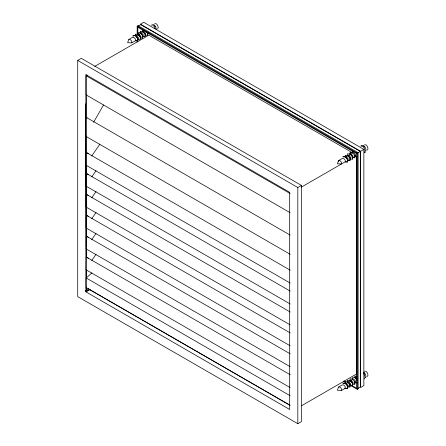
<?xml version="1.0" encoding="UTF-8"?>
<svg xmlns="http://www.w3.org/2000/svg" width="446" height="446" viewBox="0 0 446 446"><rect width="100%" height="100%" fill="white"/><g stroke="black" fill="none" stroke-linecap="round" stroke-linejoin="round"><path stroke-width="0.67" d="M356.571 173.299L356.672 156.585L356.683 373.904L301.49 405.782M290.235 270.204L86.279 152.448L86.184 165.293L290.14 283.043M290.235 291.115L86.279 173.36L86.184 186.205L290.14 303.96M290.235 312.027L86.279 194.278L86.184 207.117L290.14 324.872M290.235 332.945L86.279 215.189L86.184 228.034L290.14 345.784M290.235 353.856L86.279 236.107L86.184 248.946L290.14 366.701M290.235 374.774L86.279 257.019L86.184 269.863L290.14 387.613M128.777 39.488L127.623 42.704L131.776 42.861L135.461 40.737L135.461 39.092L133.962 37.408L132.462 37.364L128.777 39.488L130.277 39.532L131.776 41.222L131.776 42.861M338.547 387.033L337.393 390.256L341.547 390.406L345.226 388.282L345.226 386.643L343.727 384.954L342.227 384.909L338.547 387.033L340.047 387.078L341.547 388.767L341.547 390.406M157.65 28.968L158.246 27.49L157.65 25.327L156.217 23.744L154.779 23.671M364.393 152.499L365.107 150.737L364.393 148.156L362.676 146.266L360.965 146.171M365.614 151.345L366.088 150.168L365.38 147.587L363.663 145.697M367.42 150.079L368.017 148.602L367.42 146.439L365.982 144.855L364.544 144.777M364.393 378.938L365.107 377.177L364.393 374.595L363.535 373.648M365.614 377.784L366.088 376.608L365.38 374.027L363.663 372.137M367.42 376.519L368.017 375.041L367.42 372.878L365.982 371.295L364.544 371.217M93.599 122.21L103.544 104.977M91.748 155.944L99.887 144.164M91.748 176.856L96.013 170.684M91.748 197.768L96.013 191.602M91.748 218.685L96.013 212.513M91.748 239.597L96.013 233.425M91.748 260.514L96.013 254.343M290.14 405.33L86.184 287.581L86.184 277.986L91.904 272.913M77.71 60.427L81.328 58.337L301.44 185.419L301.44 421.609L297.822 423.7L77.71 296.618L77.71 60.427L297.822 187.51L301.44 185.419M137.173 34.453L137.173 26.091L137.992 25.617L358.11 152.699L358.11 388.895L357.285 389.369L350.049 385.188M138.411 25.968L140.713 24.642L360.318 151.428L360.318 387.028L358.021 388.355M136.409 35.897L137.591 35.217M139.085 34.353L139.966 33.846M141.46 32.982L142.341 32.474M94.708 66.409L148.819 35.184L352.463 152.761M290.14 212.709L86.184 94.953L86.184 75.775L87.338 75.106M86.424 289.933L88.81 288.54M85.225 290.625L86.591 291.416L89.59 289.683M85.849 291.818L289.683 409.495L289.683 192.31L85.849 74.627L85.849 291.818L90.125 289.359M360.948 145.73L361.583 145.363L363.49 145.463M346.174 157.009L347.362 156.323M348.856 155.464L349.736 154.952M351.231 154.093L352.106 153.586M137.173 26.091L357.285 153.173L360.318 151.428M360.574 151.278L363.858 149.382L363.858 385.573L360.574 387.474L360.574 151.278L140.457 24.195L143.746 22.3L363.858 149.382M301.396 187.114L345.249 161.798L345.226 160.203L343.727 158.514L342.227 158.469L338.547 160.593L337.393 163.816L341.547 163.966L341.547 162.327L340.047 160.644L338.547 160.593L338.547 161.692M364.756 152.744L365.391 152.376M346.174 383.448L347.362 382.763M348.856 381.899L349.736 381.391M351.231 380.533L352.106 380.025M133.086 36.89L133.086 35.63L135.389 35.702L137.697 38.289L137.697 40.809L135.389 40.742L137.764 40.848M344.228 388.249L347.467 388.36L347.467 385.84L345.159 383.248L342.857 383.175L345.193 383.27L347.534 385.879L347.534 388.399L345.193 388.31M142.174 31.41L143.907 31.476L145.641 33.411L145.641 35.279M139.76 32.803L141.488 32.87L143.222 34.805L143.222 36.672M147.503 33.79L149.895 33.846M137.34 34.197L139.074 34.264L140.808 36.198L140.808 38.066M145.084 35.184L147.481 35.24L147.481 32.72L146.701 31.85M134.926 35.591L136.66 35.658L138.394 37.592L138.394 39.46M133.086 35.63L135.428 35.719L137.764 38.328L137.825 41.852M142.67 36.578L145.061 36.639M140.256 37.971L142.648 38.033M137.842 39.365L140.234 39.426L140.234 36.907L137.892 34.292L135.5 34.236L135.5 35.496M351.939 152.521L353.672 152.582L355.406 154.522L355.406 156.39M350.099 152.554L352.496 152.616M349.525 153.915L351.258 153.981L352.992 155.916L352.992 157.784L351.838 157.739M347.685 153.948L350.077 154.009L352.418 156.618L352.418 159.138L350.026 159.083M347.111 155.308L348.844 155.375L350.578 157.31L350.578 159.177M355.44 156.312L357.246 156.351M344.697 156.702L346.43 156.769L348.164 158.704L348.164 160.571M352.44 157.689L354.832 157.745L354.832 155.225L352.44 152.644M347.607 160.476L350.004 160.532L350.004 158.012L347.663 155.403L345.271 155.342L345.271 156.607M354.932 376.207L357.268 376.296M354.358 377.561L356.092 377.628L356.956 378.598M351.939 378.955L353.672 379.022L355.406 380.956L355.406 382.824M350.099 378.994L352.496 379.055M349.525 380.349L351.258 380.416L352.992 382.35L352.992 384.223M347.685 380.388L350.077 380.449L352.418 383.058L352.418 385.578L350.077 385.489M347.111 381.748L348.844 381.815L350.578 383.75L350.578 385.617M345.271 381.782L347.663 381.843L350.004 384.452L350.004 386.972L347.607 386.916M355.44 382.752L357.246 382.791M344.697 383.142L346.43 383.209L348.164 385.143L348.164 387.011L347.005 386.966M352.44 384.123L354.832 384.184L354.832 381.665L352.44 379.083M152.749 24.524L153.892 24.586L155.609 26.476L156.317 29.062M151.194 25.065L152.911 25.154L154.628 27.044L155.158 28.984M86.184 75.775L290.14 193.525M290.14 254.265L86.184 136.515L86.184 117.331L290.14 235.087M86.184 117.331L87.081 117.85M343.978 380.923L345.784 381.966M351.214 385.099L356.638 388.232L356.638 153.558L137.825 27.228L137.825 34.191M343.42 381.358L345.226 382.406M86.184 277.986L290.14 395.741M88.932 289.192L289.867 405.202M86.279 152.448L88.336 153.675M86.279 173.36L88.336 174.592M86.279 194.278L88.336 195.504M86.279 215.189L88.336 216.416M86.279 236.107L88.336 237.333M86.279 257.019L88.336 258.245M363.68 146.188L364.399 146.979M154.628 25.868L155.347 26.66M363.68 372.622L364.399 373.413M356.415 152.989L357.196 153.859M350.026 154.037L352.362 156.652L352.362 159.172M347.607 155.437L349.948 158.046L349.948 160.566M146.645 31.883L147.425 32.753L147.425 35.273M142.67 31.538L145.011 34.147M140.256 32.932L142.592 35.541M137.842 34.325L140.178 36.934M356.856 379.836L354.91 377.656L352.518 377.6L352.518 378.86M354.854 377.69L357.196 380.299M350.026 380.477L352.362 383.086L352.362 385.612M347.607 381.871L349.948 384.485L349.948 387.005M85.409 103.846L86.301 246.95M86.307 248.338L86.368 257.37M86.446 269.869L86.496 278.209M86.552 287.241L86.58 291.405M86.541 74.805L86.541 76.199M86.546 95.004L86.552 117.989M86.557 136.097L86.557 152.816M86.563 165.349L86.563 173.706M86.569 186.244L86.569 194.601M86.574 207.139L86.574 215.496M86.574 227.337L86.58 236.391M86.58 248.929L86.585 257.286M86.585 269.824L86.585 278.181M86.591 287.235L86.591 291.416M357.285 153.173L357.285 389.369M356.683 156.591L356.683 373.904M354.988 376.173L354.932 377.467M354.776 155.258L354.776 157.778M354.776 381.692L354.776 384.212M352.569 151.133L352.518 153.05M350.155 152.526L350.099 153.814M350.155 378.961L350.099 380.254M347.741 153.92L347.685 155.208M347.741 380.36L347.685 381.648M345.327 381.754L345.327 383.644M297.822 187.51L297.822 423.7M148.055 32.642L148.055 33.885M145.011 36.667L145.061 34.113L142.726 31.504L140.334 31.449L140.334 32.709M142.804 30.021L142.804 31.281M142.748 30.055L142.748 31.315M142.592 38.061L142.648 35.513L140.312 32.898L137.92 32.842L137.92 34.102M140.384 31.415L140.384 32.675M137.97 32.809L137.97 34.069M137.173 40.725L137.173 42.119M135.556 34.203L135.556 35.463M345.159 156.808L342.857 156.741L345.193 156.83L347.534 159.439L347.534 161.959L345.193 161.87L347.467 161.92L347.467 159.4L345.159 156.808"/></g></svg>
